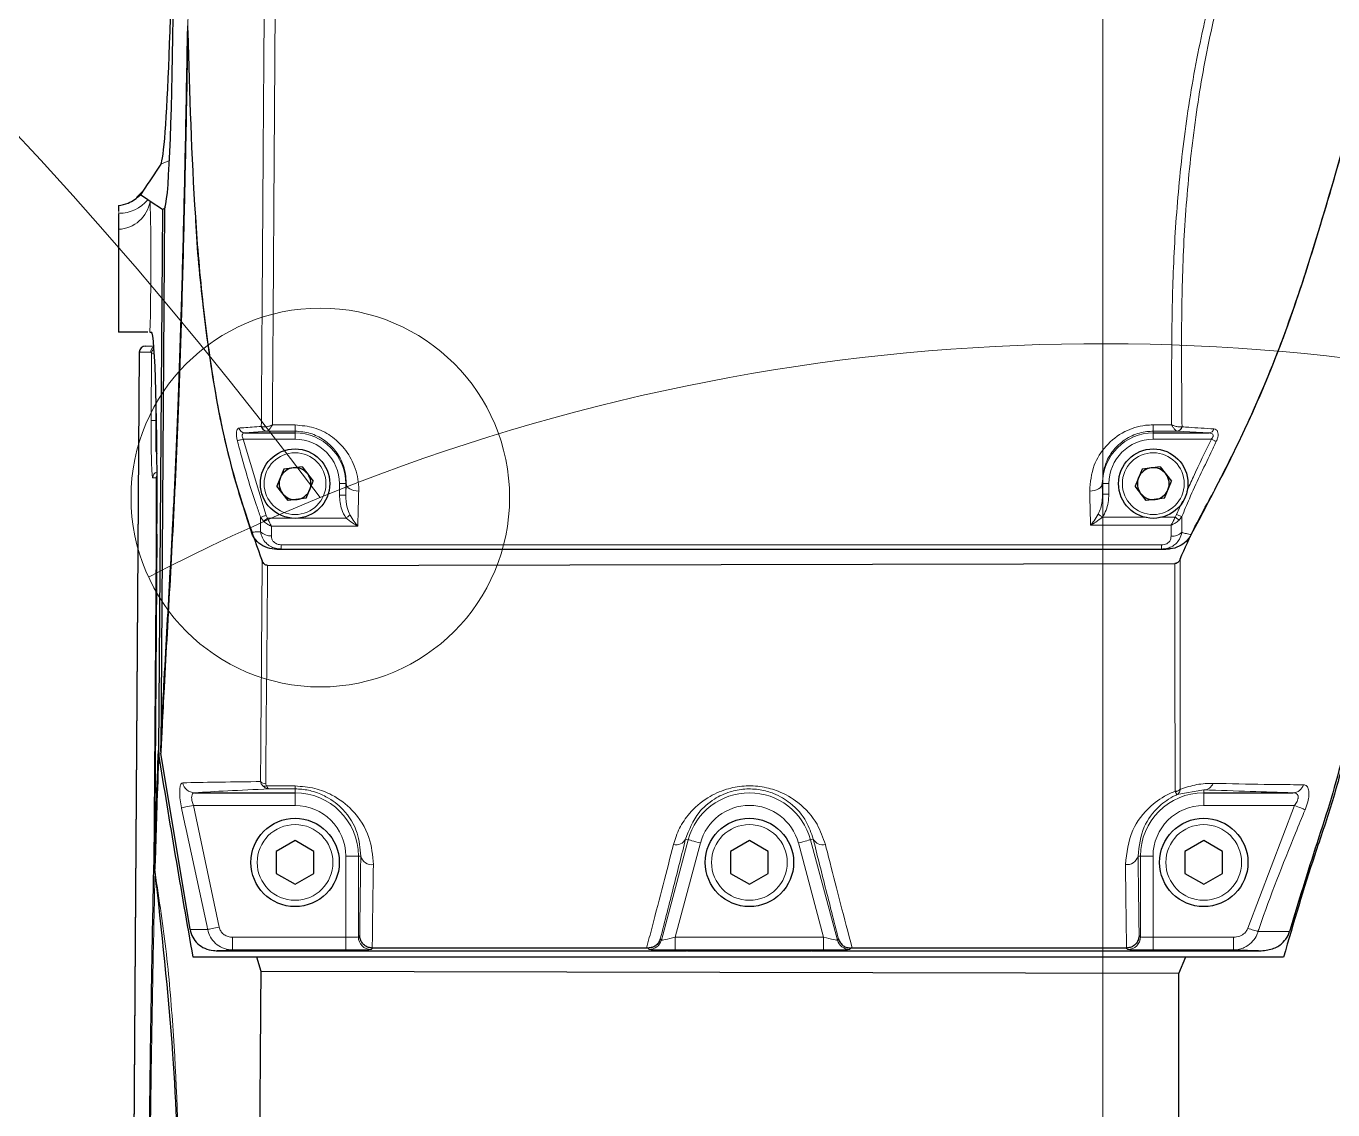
# Model space of a CAD drawing. Header units: millimetres. Extents: x 0 to 8400, y 0 to 5940.
# Drawn here: x 2281.2 to 2386.2, y 4333.3 to 4420.3 of the extents above; entities that cross this region are included whole.
import ezdxf

# ---------------------------------------------------------------- set-up
doc = ezdxf.new("R2010")
doc.units = ezdxf.units.MM
doc.linetypes.add('CENTERX2', pattern=[20.32, 12.7, -2.54, 2.54, -2.54])

msp = doc.modelspace()

# ---------------------------------------------------------------- linework, layer by layer
at = {"color": 7, "linetype": 'Continuous', "lineweight": 15}
msp.add_line((2367.714, 3824.804), (2367.714, 4854.66), dxfattribs=at)
at = {"color": 7, "linetype": 'Continuous', "lineweight": 30}
for p, q in [((2294.193, 4420.235), (2294.194, 4420.366)), ((2294.198, 4419.848), (2294.197, 4419.924)), ((2292.039, 4409.26), (2291.089, 4407.825)), ((2290.998, 4407.688), (2290.397, 4406.78)), ((2291.089, 4407.825), (2290.998, 4407.688)), ((2290.611, 4407.104), (2290.082, 4406.573)), ((2290.987, 4406.389), (2290.397, 4406.78)), ((2291.171, 4406.267), (2290.987, 4406.389)), ((2288.625, 4405.926), (2288.625, 4405.456)), ((2292.159, 4405.613), (2291.171, 4406.267)), ((2292.159, 4405.613), (2291.848, 4362.181)), ((2292.336, 4405.69), (2292.025, 4362.099)), ((2292.336, 4405.69), (2292.159, 4405.613)), ((2292.388, 4405.839), (2292.336, 4405.69)), ((2291.164, 4395.765), (2291.274, 4395.765)), ((2290.307, 4394.144), (2289.275, 4249.763)), ((2290.307, 4394.144), (2290.307, 4394.144)), ((2290.805, 4394.647), (2291.472, 4394.659)), ((2291.667, 4388.875), (2291.667, 4389.95)), ((2291.667, 4386.183), (2291.667, 4388.875)), ((2298.773, 4387.67), (2302.821, 4387.67)), ((2371.77, 4387.67), (2376.25, 4387.67)), ((2301.923, 4384.768), (2301.358, 4383.405)), ((2303.386, 4384.96), (2301.923, 4384.768)), ((2303.386, 4384.96), (2304.283, 4383.789)), ((2370.872, 4384.768), (2370.307, 4383.405)), ((2372.335, 4384.96), (2370.872, 4384.768)), ((2372.335, 4384.96), (2373.232, 4383.789)), ((2302.255, 4382.234), (2301.358, 4383.405)), ((2303.718, 4382.426), (2304.283, 4383.789)), ((2371.205, 4382.234), (2370.307, 4383.405)), ((2372.667, 4382.426), (2373.232, 4383.789)), ((2303.718, 4382.426), (2302.255, 4382.234)), ((2372.667, 4382.426), (2371.205, 4382.234)), ((2291.725, 4379.541), (2291.536, 4353.077)), ((2301.359, 4378.325), (2372.781, 4378.325)), ((2300.613, 4377.031), (2373.491, 4377.172)), ((2291.848, 4362.181), (2291.87, 4361.869)), ((2292.025, 4362.099), (2292.036, 4361.942)), ((2294.381, 4347.798), (2292.036, 4361.942)), ((2294.751, 4358.773), (2302.821, 4358.773)), ((2375.826, 4358.773), (2382.997, 4358.773)), ((2302.821, 4354.935), (2301.3, 4354.057)), ((2304.341, 4354.057), (2302.821, 4354.935)), ((2339.323, 4354.935), (2337.802, 4354.057)), ((2340.844, 4354.057), (2339.323, 4354.935)), ((2375.826, 4354.935), (2374.305, 4354.057)), ((2377.347, 4354.057), (2375.826, 4354.935)), ((2301.3, 4354.057), (2301.3, 4352.3)), ((2304.341, 4352.3), (2304.341, 4354.057)), ((2337.802, 4354.057), (2337.802, 4352.3)), ((2340.844, 4352.3), (2340.844, 4354.057)), ((2374.305, 4354.057), (2374.305, 4352.3)), ((2377.347, 4352.3), (2377.347, 4354.057)), ((2291.536, 4353.077), (2291.557, 4352.643)), ((2301.3, 4352.3), (2302.821, 4351.422)), ((2302.821, 4351.422), (2304.341, 4352.3)), ((2337.802, 4352.3), (2339.323, 4351.422)), ((2339.323, 4351.422), (2340.844, 4352.3)), ((2374.305, 4352.3), (2375.826, 4351.422)), ((2375.826, 4351.422), (2377.347, 4352.3)), ((2296.485, 4346.09), (2334.271, 4346.09)), ((2300.091, 4344.424), (2299.735, 4345.574)), ((2374.366, 4345.574), (2299.735, 4345.574)), ((2309.022, 4346.303), (2309.038, 4346.303)), ((2331.063, 4346.304), (2309.038, 4346.303)), ((2331.18, 4346.303), (2331.063, 4346.304)), ((2334.342, 4346.125), (2334.271, 4346.09)), ((2334.342, 4346.09), (2334.271, 4346.09)), ((2334.342, 4346.125), (2344.304, 4346.125)), ((2334.342, 4346.09), (2334.342, 4346.125)), ((2334.342, 4346.09), (2344.304, 4346.09)), ((2344.375, 4346.09), (2344.304, 4346.125)), ((2344.304, 4346.125), (2344.304, 4346.09)), ((2344.375, 4346.09), (2344.304, 4346.09)), ((2344.375, 4346.09), (2380.45, 4346.09)), ((2347.581, 4346.304), (2347.467, 4346.304)), ((2369.607, 4346.304), (2369.62, 4346.305)), ((2374.366, 4345.574), (2373.798, 4344.246)), ((2373.797, 4344.248), (2300.085, 4344.426))]:
    msp.add_line(p, q, dxfattribs=at)
at = {"color": 8, "linetype": 'Continuous', "lineweight": 15}
for p, q in [((2292.729, 4409.558), (2292.039, 4409.26)), ((2288.665, 4405.31), (2288.625, 4405.367)), ((2288.625, 4405.227), (2288.665, 4405.31)), ((2288.625, 4405.31), (2288.665, 4405.31)), ((2290.307, 4394.144), (2289.276, 4249.764)), ((2291.228, 4394.16), (2290.307, 4394.144)), ((2290.307, 4394.144), (2290.307, 4394.144)), ((2291.257, 4388.671), (2291.296, 4394.036)), ((2291.257, 4388.671), (2291.667, 4388.668)), ((2300.55, 4387.814), (2298.773, 4387.67)), ((2300.108, 4388.195), (2300.143, 4388.181)), ((2300.568, 4387.816), (2300.55, 4387.814)), ((2302.821, 4387.815), (2300.568, 4387.816)), ((2300.998, 4388.31), (2302.823, 4388.31)), ((2302.821, 4387.815), (2302.821, 4387.67)), ((2302.821, 4387.163), (2302.821, 4387.67)), ((2373.676, 4387.809), (2371.77, 4387.809)), ((2371.77, 4387.809), (2371.77, 4387.67)), ((2371.77, 4387.67), (2371.77, 4387.163)), ((2371.772, 4388.32), (2373.248, 4388.32)), ((2373.676, 4387.809), (2373.662, 4387.811)), ((2376.25, 4387.67), (2373.676, 4387.809)), ((2374.08, 4388.171), (2374.093, 4388.169)), ((2302.821, 4387.163), (2298.643, 4387.163)), ((2298.643, 4387.163), (2300.495, 4381.049)), ((2376.438, 4387.163), (2371.77, 4387.163)), ((2291.666, 4384.063), (2291.386, 4384.058)), ((2306.387, 4383.597), (2306.893, 4383.597)), ((2306.387, 4382.676), (2306.387, 4383.597)), ((2306.918, 4383.597), (2306.893, 4383.597)), ((2306.893, 4382.676), (2306.918, 4383.597)), ((2306.893, 4383.597), (2306.893, 4382.676)), ((2367.675, 4383.597), (2367.697, 4383.597)), ((2367.675, 4383.597), (2367.697, 4382.756)), ((2367.697, 4382.756), (2367.697, 4383.597)), ((2367.697, 4383.597), (2368.203, 4383.597)), ((2368.203, 4383.597), (2368.203, 4382.756)), ((2306.387, 4382.676), (2306.893, 4382.676)), ((2367.697, 4382.756), (2368.203, 4382.756)), ((2373.637, 4381.115), (2374.123, 4382.199)), ((2300.045, 4379.74), (2300.054, 4380.893)), ((2300.288, 4380.582), (2300.054, 4380.893)), ((2300.495, 4381.049), (2300.611, 4380.828)), ((2300.611, 4380.828), (2302.66, 4380.831)), ((2300.933, 4380.181), (2300.926, 4379.403)), ((2372.306, 4380.917), (2373.528, 4380.919)), ((2373.202, 4379.369), (2373.204, 4380.269)), ((2373.528, 4380.919), (2373.637, 4381.115)), ((2374.069, 4380.946), (2373.852, 4380.67)), ((2374.069, 4380.946), (2374.068, 4379.689)), ((2291.479, 4352.973), (2291.662, 4378.531)), ((2301.694, 4378.353), (2301.359, 4378.325)), ((2372.443, 4378.349), (2301.694, 4378.353)), ((2302.821, 4359.081), (2300.736, 4359.081)), ((2302.821, 4359.081), (2302.821, 4358.773)), ((2302.821, 4357.759), (2302.821, 4358.773)), ((2373.541, 4358.877), (2373.532, 4358.9)), ((2375.826, 4358.999), (2373.678, 4358.622)), ((2373.944, 4359.059), (2373.945, 4359.047)), ((2375.826, 4358.999), (2375.826, 4358.773)), ((2375.826, 4357.759), (2375.826, 4358.773)), ((2302.821, 4357.759), (2294.657, 4357.759)), ((2294.657, 4357.759), (2296.729, 4347.984)), ((2383.117, 4357.759), (2375.826, 4357.759)), ((2379.366, 4347.898), (2383.117, 4357.759)), ((2332.248, 4346.938), (2334.409, 4355.002)), ((2334.198, 4355.059), (2334.409, 4355.002)), ((2344.448, 4355.059), (2344.237, 4355.002)), ((2344.237, 4355.002), (2346.398, 4346.938)), ((2335.388, 4354.74), (2333.359, 4347.166)), ((2345.287, 4347.166), (2343.258, 4354.74)), ((2306.894, 4353.685), (2307.908, 4353.685)), ((2306.894, 4347.166), (2306.894, 4353.685)), ((2308.1, 4353.685), (2307.908, 4353.685)), ((2307.908, 4353.685), (2307.908, 4347.2)), ((2370.546, 4353.685), (2370.738, 4353.685)), ((2370.738, 4347.2), (2370.738, 4353.685)), ((2371.752, 4353.685), (2370.738, 4353.685)), ((2371.752, 4353.685), (2371.752, 4347.166)), ((2297.79, 4347.166), (2297.79, 4346.152)), ((2297.79, 4347.166), (2306.894, 4347.166)), ((2306.894, 4347.166), (2306.894, 4346.152)), ((2307.908, 4347.2), (2308.014, 4347.307)), ((2332.166, 4347.045), (2332.248, 4346.938)), ((2333.359, 4346.152), (2333.359, 4347.166)), ((2333.359, 4347.166), (2345.287, 4347.166)), ((2345.287, 4346.152), (2345.287, 4347.166)), ((2346.398, 4346.938), (2346.48, 4347.046)), ((2370.63, 4347.309), (2370.738, 4347.2)), ((2371.752, 4346.152), (2371.752, 4347.166)), ((2371.752, 4347.166), (2378.212, 4347.166)), ((2378.212, 4346.152), (2378.212, 4347.166)), ((2306.894, 4346.152), (2297.79, 4346.152)), ((2309.038, 4346.303), (2308.922, 4346.187)), ((2331.269, 4346.187), (2331.18, 4346.303)), ((2345.287, 4346.152), (2333.359, 4346.152)), ((2347.467, 4346.304), (2347.377, 4346.187)), ((2369.725, 4346.187), (2369.607, 4346.304)), ((2378.212, 4346.152), (2371.752, 4346.152))]:
    msp.add_line(p, q, dxfattribs=at)
at = {"color": 8, "linetype": 'Continuous', "lineweight": 15, "flags": 128}
for points in [[(2298.183, 4387.047), (2298.215, 4387.055), (2298.256, 4387.065), (2298.306, 4387.078), (2298.364, 4387.092), (2298.428, 4387.109), (2298.497, 4387.126), (2298.569, 4387.145), (2298.643, 4387.163)], [(2376.438, 4387.163), (2376.496, 4387.136), (2376.554, 4387.108), (2376.61, 4387.082), (2376.663, 4387.057), (2376.712, 4387.034), (2376.757, 4387.013), (2376.797, 4386.994), (2376.83, 4386.978)], [(2306.918, 4383.597), (2306.942, 4383.482), (2307.003, 4383.371), (2307.098, 4383.268), (2307.225, 4383.178), (2307.377, 4383.103), (2307.55, 4383.047), (2307.737, 4383.011), (2307.932, 4382.996)], [(2366.663, 4383.001), (2366.857, 4383.016), (2367.044, 4383.052), (2367.216, 4383.108), (2367.369, 4383.182), (2367.495, 4383.271), (2367.59, 4383.373), (2367.651, 4383.483), (2367.675, 4383.597)], [(2300.054, 4380.893), (2300.086, 4380.904), (2300.126, 4380.918), (2300.175, 4380.936), (2300.23, 4380.955), (2300.291, 4380.977), (2300.356, 4381), (2300.425, 4381.024), (2300.495, 4381.049)], [(2300.288, 4380.582), (2300.319, 4380.605), (2300.353, 4380.631), (2300.39, 4380.659), (2300.431, 4380.69), (2300.474, 4380.723), (2300.518, 4380.757), (2300.565, 4380.793), (2300.611, 4380.828)], [(2307.856, 4380.189), (2305.828, 4380.186), (2300.933, 4380.181)], [(2306.914, 4380.836), (2306.96, 4380.871), (2307.006, 4380.905), (2307.05, 4380.938), (2307.093, 4380.97), (2307.133, 4381.001), (2307.171, 4381.029), (2307.205, 4381.054), (2307.235, 4381.077)], [(2373.204, 4380.269), (2371.177, 4380.266), (2366.736, 4380.261)], [(2367.357, 4381.151), (2367.387, 4381.129), (2367.421, 4381.103), (2367.459, 4381.075), (2367.499, 4381.045), (2367.542, 4381.013), (2367.586, 4380.98), (2367.632, 4380.946), (2367.678, 4380.911)], [(2373.528, 4380.919), (2373.575, 4380.883), (2373.622, 4380.847), (2373.667, 4380.812), (2373.71, 4380.779), (2373.751, 4380.748), (2373.788, 4380.719), (2373.822, 4380.693), (2373.852, 4380.67)], [(2373.637, 4381.115), (2373.705, 4381.089), (2373.772, 4381.063), (2373.835, 4381.038), (2373.895, 4381.015), (2373.949, 4380.993), (2373.997, 4380.975), (2374.037, 4380.959), (2374.069, 4380.946)], [(2301.695, 4378.693), (2303.723, 4378.692), (2311.835, 4378.691), (2344.282, 4378.686), (2372.444, 4378.681)], [(2300.524, 4359.322), (2302.224, 4359.322), (2302.821, 4359.322)], [(2294.657, 4357.759), (2294.494, 4357.725), (2294.336, 4357.693), (2294.187, 4357.662), (2294.051, 4357.633), (2293.93, 4357.608), (2293.829, 4357.588), (2293.751, 4357.571), (2293.696, 4357.56)], [(2383.971, 4357.413), (2383.907, 4357.439), (2383.827, 4357.472), (2383.732, 4357.51), (2383.625, 4357.553), (2383.507, 4357.601), (2383.381, 4357.652), (2383.25, 4357.705), (2383.117, 4357.759)], [(2335.388, 4354.74), (2335.199, 4354.79), (2335.018, 4354.839), (2334.85, 4354.884), (2334.702, 4354.924), (2334.58, 4354.956), (2334.489, 4354.981), (2334.431, 4354.996), (2334.409, 4355.002)], [(2343.258, 4354.74), (2343.447, 4354.79), (2343.628, 4354.839), (2343.796, 4354.884), (2343.944, 4354.924), (2344.066, 4354.956), (2344.158, 4354.981), (2344.215, 4354.996), (2344.237, 4355.002)], [(2295.8, 4347.794), (2295.864, 4347.807), (2295.947, 4347.824), (2296.048, 4347.844), (2296.165, 4347.868), (2296.294, 4347.895), (2296.433, 4347.923), (2296.579, 4347.953), (2296.729, 4347.984)], [(2379.366, 4347.898), (2379.488, 4347.858), (2379.608, 4347.818), (2379.724, 4347.779), (2379.834, 4347.743), (2379.937, 4347.709), (2380.03, 4347.677), (2380.113, 4347.65), (2380.184, 4347.626)]]:
    msp.add_lwpolyline(points, dxfattribs=at)
at = {"color": 7, "linetype": 'Continuous', "lineweight": 30, "flags": 128}
msp.add_lwpolyline([(2369.607, 4346.304), (2366.885, 4346.304), (2347.581, 4346.304)], dxfattribs=at)
at = {"color": 7, "linetype": 'Continuous', "lineweight": 15}
msp.add_circle((2304.848, 4382.482), 15.209, dxfattribs=at)
at = {"color": 7, "linetype": 'Continuous', "lineweight": 30}
for centre, radius in [((2302.821, 4383.597), 2.788), ((2371.77, 4383.597), 2.788), ((2302.821, 4353.178), 3.549), ((2339.323, 4353.178), 3.549), ((2375.826, 4353.178), 3.549)]:
    msp.add_circle(centre, radius, dxfattribs=at)
at = {"color": 8, "linetype": 'Continuous', "lineweight": 15}
for centre, radius in [((2302.821, 4383.597), 2.484), ((2371.77, 4383.597), 2.484), ((2302.821, 4353.178), 3.042), ((2339.323, 4353.178), 3.042), ((2375.826, 4353.178), 3.042)]:
    msp.add_circle(centre, radius, dxfattribs=at)
at = {"color": 7, "linetype": 'Continuous', "lineweight": 15}
for centre, radius, start, end in [((2367.65, 4229.008), 713.179, 314.966774, 189.876122), ((2018.181, 4167.482), 358.334, 36.86976, 192.20043), ((2367.714, 4228.587), 166.24, 238.83334, 117.46374)]:
    msp.add_arc(centre, radius, start, end, dxfattribs=at)
at = {"color": 7, "linetype": 'CENTERX2', "lineweight": 0}
msp.add_arc((2367.714, 4228.587), 373.23, 13.29144, 248.81856, dxfattribs=at)
at = {"color": 8, "linetype": 'Continuous', "lineweight": 15}
for centre, radius, start, end in [((2288.663, 4408.354), 3.044, 270.05154, 319.7851), ((2288.524, 4406.702), 2.682, 272.16389, 350.67627), ((2290.814, 4394.14), 0.507, 91.01609, 179.61428), ((2291.734, 4394.157), 0.507, 120.54053, 179.61151), ((2291.8, 4394.029), 0.505, 128.00209, 179.2193), ((2292.181, 4498.745), 104.713, 269.51542, 269.636), ((2298.794, 4388.158), 0.489, 191.31517, 267.62128), ((2300.577, 4388.292), 0.478, 191.70024, 266.8658), ((2300.599, 4388.282), 0.467, 192.41513, 266.14468), ((2264.677, 4388.243), 38.146, 359.35721, 0.10042), ((2302.821, 4383.597), 4.073, 0, 90), ((2371.77, 4383.597), 4.073, 90, 180), ((2331.666, 4388.25), 40.106, 359.36989, 0.10008), ((2373.616, 4388.288), 0.478, 275.5058, 345.91231), ((2373.642, 4388.27), 0.462, 274.16248, 347.45732), ((2376.213, 4388.112), 0.444, 274.74017, 344.92444), ((2302.821, 4383.597), 3.566, 0, 90), ((2371.77, 4383.597), 3.566, 90, 180), ((2291.892, 4384.055), 0.507, 108.3649, 179.61982), ((2292.174, 4384.06), 0.507, 150.143, 179.58936), ((2291.792, 4384.031), 0.13, 116.44702, 165.5894), ((2300.876, 4380.593), 1.191, 225.74433, 272.38298), ((2373.254, 4380.558), 1.191, 267.48287, 313.09397), ((2291.758, 4387.412), 8.882, 269.38323, 269.73989), ((2255.65, 4378.657), 46.045, 359.62168, 0.04485), ((2327.589, 4378.648), 44.855, 359.6184, 0.04238), ((2294.768, 4359.768), 0.995, 191.22532, 269.01969), ((2300.451, 4360.061), 0.563, 223.92034, 271.6257), ((2300.371, 4359.726), 0.432, 250.59884, 290.73386), ((2276.29, 4359.296), 26.531, 359.53678, 0.05755), ((2375.785, 4359.874), 0.876, 272.65246, 336.86154), ((2382.96, 4359.703), 0.931, 272.24276, 341.91085), ((2302.821, 4353.685), 5.087, 0, 90), ((2339.323, 4353.685), 5.087, 15, 165), ((2375.826, 4353.685), 5.087, 90, 180), ((2373.547, 4359.472), 0.573, 268.47511, 313.90847), ((2373.539, 4359.448), 0.571, 270.203, 315.32155), ((2302.821, 4353.685), 4.073, 0, 90), ((2339.323, 4353.685), 4.073, 15, 165), ((2375.826, 4353.685), 4.073, 90, 180), ((2333.438, 4355.433), 0.847, 254.98607, 333.756), ((2345.208, 4355.434), 0.847, 206.29951, 285.05433), ((2291.423, 4341.326), 11.647, 89.4384, 89.72267), ((2308.985, 4353.91), 0.914, 194.21113, 278.03613), ((2369.662, 4353.914), 0.913, 261.80737, 345.48259), ((2308.922, 4347.201), 1.014, 180.02087, 269.98127), ((2331.269, 4347.201), 1.014, 270.01278, 344.98701), ((2347.377, 4347.201), 1.014, 195.01292, 269.9874), ((2369.724, 4347.201), 1.014, 270.01856, 359.97919)]:
    msp.add_arc(centre, radius, start, end, dxfattribs=at)
at = {"color": 7, "linetype": 'Continuous', "lineweight": 30}
for centre, radius, start, end in [((2290.814, 4394.14), 0.507, 91, 179.59074), ((2291.971, 4386.183), 0.304, 180, 215.60715), ((2302.821, 4383.597), 1.278, 97.47733, 157.47733), ((2302.821, 4383.597), 1.278, 37.47733, 97.47733), ((2302.821, 4383.597), 1.278, 337.47733, 37.47733), ((2371.77, 4383.597), 1.278, 97.47733, 157.47733), ((2371.77, 4383.597), 1.278, 37.47733, 97.47733), ((2371.77, 4383.597), 1.278, 337.47733, 37.47733), ((2302.821, 4383.597), 1.278, 157.47733, 217.47733), ((2371.77, 4383.597), 1.278, 157.47733, 217.47733), ((2302.821, 4383.597), 1.278, 217.47733, 277.47733), ((2302.821, 4383.597), 1.278, 277.47733, 337.47733), ((2371.77, 4383.597), 1.278, 217.47733, 277.47733), ((2371.77, 4383.597), 1.278, 277.47733, 337.47733)]:
    msp.add_arc(centre, radius, start, end, dxfattribs=at)
for centre, major_axis, ratio, start_param, end_param in [((2292.205, 4436.932), (0.21, 27.706), 0.0319461, 3.1906017, 4.7264915), ((2292.456, 4422.375), (0.128, 16.624), 0.0351422, 3.2443763, 4.7279062), ((2291.158, 4379.541), (0.116, 16.223), 0.0349199, 4.7126387, 6.283435)]:
    msp.add_ellipse(centre, major_axis=major_axis, ratio=ratio, start_param=start_param, end_param=end_param, dxfattribs=at)
at = {"color": 8, "linetype": 'Continuous', "lineweight": 15}
for centre, major_axis, ratio, start_param, end_param in [((2290.93, 4399.799), (0.061, 8.535), 0.0349199, 4.2203443, 5.5726633), ((2291.116, 4378.533), (0.112, 15.627), 0.0349199, 6.157191, 6.2840447), ((2291.419, 4388.67), (0.033, 4.611), 0.0349199, 1.5709214, 3.142452), ((2291.116, 4378.533), (0.112, 15.627), 0.0349199, 4.712514, 5.0743819), ((2306.894, 4347.201), (1.014, 0), 0.0349101, 4.712389, 6.265732), ((2333.368, 4347.201), (1.12, 0.263), 0.0280716, 3.1439883, 4.6973313), ((2345.278, 4347.201), (1.12, -0.263), 0.0280716, 4.7274467, 6.2807897), ((2371.752, 4347.201), (1.014, 0), 0.0349101, 3.1590459, 4.712389), ((2306.894, 4346.187), (2.028, 0), 0.0174551, 4.712389, 6.265732), ((2333.368, 4346.187), (2.099, 0), 0.01686, 3.154527, 4.70787), ((2345.278, 4346.187), (2.099, 0), 0.01686, 4.7169079, 6.270251), ((2371.752, 4346.187), (2.028, 0), 0.0174551, 3.1590459, 4.712389)]:
    msp.add_ellipse(centre, major_axis=major_axis, ratio=ratio, start_param=start_param, end_param=end_param, dxfattribs=at)
for points, knots in [([(2373.248, 4388.32), (2373.244, 4390.233), (2373.237, 4394.074), (2373.318, 4400.222), (2373.691, 4406.584), (2374.43, 4413.17), (2375.618, 4419.829), (2377.176, 4425.845), (2378.979, 4431.113), (2380.887, 4435.671), (2383.122, 4440.126), (2384.841, 4442.997), (2385.7, 4444.433)], [0, 0, 0, 0, 0.1074596, 0.2157166, 0.3278758, 0.4400398, 0.5552084, 0.6703531, 0.751984, 0.8336109, 0.9167941, 1, 1, 1, 1]), ([(2386.178, 4444.152), (2385.347, 4442.752), (2383.686, 4439.951), (2381.501, 4435.556), (2379.612, 4431.006), (2377.843, 4425.783), (2376.333, 4419.91), (2375.163, 4413.372), (2374.428, 4406.788), (2374.071, 4400.317), (2374.028, 4394.044), (2374.063, 4390.134), (2374.08, 4388.171)], [0, 0, 0, 0, 0.08109946, 0.16218059, 0.24471783, 0.3272598, 0.43850122, 0.54976058, 0.66412428, 0.77848078, 0.88881595, 1, 1, 1, 1]), ([(2300.108, 4388.195), (2300.121, 4390.094), (2300.146, 4393.894), (2300.188, 4399.968), (2300.231, 4406.248), (2300.277, 4412.976), (2300.328, 4420.069), (2300.395, 4430.023), (2300.449, 4437.577), (2300.486, 4442.627)], [0, 0, 0, 0, 0.115356, 0.230748, 0.3489329, 0.4671424, 0.5997433, 0.7323646, 1, 1, 1, 1]), ([(2301.351, 4442.322), (2301.319, 4437.344), (2301.27, 4429.857), (2301.209, 4419.962), (2301.163, 4412.927), (2301.119, 4406.331), (2301.079, 4400.158), (2301.037, 4394.091), (2301.011, 4390.237), (2300.998, 4388.31)], [0, 0, 0, 0, 0.26603982, 0.40012, 0.53417901, 0.64948553, 0.76477223, 0.88240492, 1, 1, 1, 1]), ([(2294.493, 4441.722), (2294.452, 4438.052), (2294.369, 4430.692), (2294.255, 4423.469), (2294.198, 4419.848)], [0, 0, 0, 0, 0.4986736, 1, 1, 1, 1]), ([(2298.315, 4388.062), (2298.277, 4388.051), (2298.204, 4388.027), (2298.132, 4387.878), (2298.101, 4387.652), (2298.114, 4387.362), (2298.16, 4387.152), (2298.183, 4387.047)], [0, 0, 0, 0, 0.20336743, 0.4010131, 0.59660049, 0.79829809, 1, 1, 1, 1]), ([(2298.315, 4388.062), (2298.439, 4388.072), (2298.993, 4388.117), (2299.621, 4388.161), (2300.108, 4388.195)], [0, 0, 0, 0, 0.2235734, 1, 1, 1, 1]), ([(2298.643, 4387.163), (2298.62, 4387.215), (2298.58, 4387.306), (2298.567, 4387.407), (2298.569, 4387.489), (2298.581, 4387.535), (2298.613, 4387.599), (2298.667, 4387.654), (2298.737, 4387.664), (2298.773, 4387.67)], [0, 0, 0, 0, 0.19993169, 0.35187347, 0.39195623, 0.55045685, 0.57993741, 0.78014464, 1, 1, 1, 1]), ([(2300.143, 4388.181), (2300.231, 4388.164), (2300.391, 4388.134), (2300.649, 4388.187), (2300.814, 4388.238), (2300.893, 4388.267), (2300.941, 4388.286), (2300.967, 4388.297), (2300.982, 4388.303), (2300.991, 4388.307), (2300.996, 4388.309), (2300.998, 4388.31)], [0, 0, 0, 0, 0.3895945, 0.7053653, 0.8246373, 0.9058211, 0.9491038, 0.972431, 0.9850592, 0.9940839, 1, 1, 1, 1]), ([(2300.998, 4388.31), (2300.997, 4388.308), (2300.994, 4388.304), (2300.99, 4388.296), (2300.982, 4388.284), (2300.969, 4388.262), (2300.945, 4388.222), (2300.905, 4388.159), (2300.822, 4388.037), (2300.693, 4387.875), (2300.612, 4387.837), (2300.568, 4387.816)], [0, 0, 0, 0, 0.0059491, 0.0150414, 0.0276897, 0.05105, 0.0943269, 0.1753382, 0.2961203, 0.6103314, 1, 1, 1, 1]), ([(2306.918, 4383.597), (2306.919, 4383.679), (2306.926, 4384.212), (2306.739, 4385.152), (2306.096, 4386.29), (2305.186, 4387.133), (2304.073, 4387.702), (2303.236, 4387.778), (2302.821, 4387.815)], [0, 0, 0, 0, 0.0439434, 0.2862551, 0.491857, 0.6699401, 0.8360163, 1, 1, 1, 1]), ([(2302.823, 4388.31), (2303.338, 4388.264), (2304.368, 4388.171), (2305.748, 4387.463), (2306.884, 4386.408), (2307.694, 4384.976), (2307.937, 4383.779), (2307.933, 4383.1), (2307.932, 4382.996)], [0, 0, 0, 0, 0.1695311, 0.3392496, 0.5182015, 0.7213134, 0.9573918, 1, 1, 1, 1]), ([(2366.663, 4383.001), (2366.722, 4383.702), (2366.83, 4384.964), (2367.883, 4386.667), (2369.343, 4387.824), (2370.771, 4388.282), (2371.563, 4388.312), (2371.772, 4388.32)], [0, 0, 0, 0, 0.2831443, 0.5097788, 0.73623, 0.9304046, 1, 1, 1, 1]), ([(2371.77, 4387.809), (2371.601, 4387.803), (2371.016, 4387.781), (2370.393, 4387.595), (2369.574, 4387.206), (2369.104, 4386.86), (2368.422, 4386.139), (2367.794, 4385.129), (2367.718, 4384.147), (2367.675, 4383.597)], [0, 0, 0, 0, 0.0673591, 0.2340218, 0.2565691, 0.4464364, 0.4810616, 0.7097157, 1, 1, 1, 1]), ([(2373.248, 4388.32), (2373.25, 4388.319), (2373.255, 4388.317), (2373.262, 4388.314), (2373.275, 4388.308), (2373.298, 4388.299), (2373.339, 4388.282), (2373.418, 4388.251), (2373.581, 4388.197), (2373.836, 4388.139), (2373.993, 4388.16), (2374.08, 4388.171)], [0, 0, 0, 0, 0.0060856, 0.0134892, 0.0248832, 0.0458781, 0.0847332, 0.1572505, 0.2970117, 0.6100875, 1, 1, 1, 1]), ([(2373.662, 4387.811), (2373.619, 4387.837), (2373.541, 4387.884), (2373.415, 4388.052), (2373.334, 4388.177), (2373.294, 4388.242), (2373.273, 4388.277), (2373.262, 4388.297), (2373.255, 4388.308), (2373.251, 4388.315), (2373.249, 4388.318), (2373.248, 4388.32)], [0, 0, 0, 0, 0.3899763, 0.7015223, 0.8416534, 0.9145545, 0.953646, 0.9748113, 0.9863356, 0.9938861, 1, 1, 1, 1]), ([(2374.093, 4388.169), (2374.267, 4388.154), (2375.073, 4388.082), (2375.952, 4388.034), (2376.642, 4387.997)], [0, 0, 0, 0, 0.2156805, 1, 1, 1, 1]), ([(2376.25, 4387.67), (2376.316, 4387.664), (2376.429, 4387.654), (2376.541, 4387.587), (2376.582, 4387.514), (2376.592, 4387.447), (2376.581, 4387.389), (2376.548, 4387.305), (2376.5, 4387.232), (2376.452, 4387.179), (2376.438, 4387.163)], [0, 0, 0, 0, 0.2664644, 0.45674122, 0.56262556, 0.62687359, 0.72903876, 0.77302631, 0.93153555, 1, 1, 1, 1]), ([(2376.642, 4387.997), (2376.71, 4387.983), (2376.832, 4387.958), (2376.95, 4387.801), (2376.992, 4387.584), (2376.961, 4387.328), (2376.896, 4387.124), (2376.845, 4387.01), (2376.83, 4386.978)], [0, 0, 0, 0, 0.2316652, 0.4196591, 0.6089114, 0.7735316, 0.9354846, 1, 1, 1, 1]), ([(2300.054, 4380.893), (2299.942, 4381.212), (2299.383, 4382.807), (2298.756, 4384.86), (2298.298, 4386.607), (2298.183, 4387.047)], [0, 0, 0, 0, 0.1576083, 0.7883044, 1, 1, 1, 1]), ([(2376.83, 4386.978), (2376.686, 4386.672), (2375.966, 4385.144), (2374.975, 4383.164), (2374.266, 4381.429), (2374.069, 4380.946)], [0, 0, 0, 0, 0.152818, 0.7641132, 1, 1, 1, 1]), ([(2374.466, 4382.964), (2374.642, 4383.361), (2375.27, 4384.775), (2375.949, 4386.164), (2376.438, 4387.163)], [0, 0, 0, 0, 0.2811187, 1, 1, 1, 1]), ([(2306.914, 4380.836), (2306.782, 4381.061), (2306.45, 4381.624), (2306.411, 4382.281), (2306.387, 4382.676)], [0, 0, 0, 0, 0.3984683, 1, 1, 1, 1]), ([(2306.893, 4382.676), (2306.905, 4382.335), (2306.923, 4381.78), (2307.148, 4381.273), (2307.235, 4381.077)], [0, 0, 0, 0, 0.6137409, 1, 1, 1, 1]), ([(2307.932, 4382.996), (2307.918, 4382.455), (2307.893, 4381.504), (2307.867, 4380.585), (2307.856, 4380.189)], [0, 0, 0, 0, 0.5688094, 1, 1, 1, 1]), ([(2366.736, 4380.261), (2366.721, 4380.784), (2366.696, 4381.681), (2366.672, 4382.613), (2366.663, 4383.001)], [0, 0, 0, 0, 0.583701, 1, 1, 1, 1]), ([(2367.357, 4381.151), (2367.429, 4381.309), (2367.662, 4381.814), (2367.682, 4382.372), (2367.697, 4382.756)], [0, 0, 0, 0, 0.3130839, 1, 1, 1, 1]), ([(2368.203, 4382.756), (2368.173, 4382.31), (2368.129, 4381.65), (2367.789, 4381.093), (2367.678, 4380.911)], [0, 0, 0, 0, 0.6748167, 1, 1, 1, 1]), ([(2300.933, 4380.181), (2300.931, 4380.181), (2300.926, 4380.183), (2300.918, 4380.186), (2300.905, 4380.192), (2300.881, 4380.201), (2300.838, 4380.22), (2300.756, 4380.259), (2300.679, 4380.3), (2300.508, 4380.401), (2300.395, 4380.494), (2300.288, 4380.582)], [0, 0, 0, 0, 0.0084337, 0.0194556, 0.0358421, 0.0660672, 0.1219773, 0.226348, 0.4281594, 0.4645744, 1, 1, 1, 1]), ([(2300.611, 4380.828), (2300.664, 4380.701), (2300.72, 4380.564), (2300.805, 4380.398), (2300.844, 4380.327), (2300.885, 4380.257), (2300.907, 4380.221), (2300.919, 4380.202), (2300.925, 4380.192), (2300.929, 4380.186), (2300.932, 4380.182), (2300.933, 4380.181)], [0, 0, 0, 0, 0.5319321, 0.5719253, 0.7731872, 0.8775199, 0.9335514, 0.9638756, 0.9803455, 0.9915307, 1, 1, 1, 1]), ([(2302.874, 4380.831), (2303.12, 4380.831), (2304.454, 4380.833), (2305.801, 4380.834), (2306.902, 4380.836), (2306.914, 4380.836)], [0, 0, 0, 0, 0.1826998, 0.9905973, 1, 1, 1, 1]), ([(2307.856, 4380.189), (2307.854, 4380.19), (2307.712, 4380.265), (2307.387, 4380.454), (2307.085, 4380.699), (2306.914, 4380.836)], [0, 0, 0, 0, 0.006729, 0.4416171, 1, 1, 1, 1]), ([(2307.235, 4381.077), (2307.347, 4380.896), (2307.547, 4380.573), (2307.761, 4380.302), (2307.855, 4380.191), (2307.856, 4380.189)], [0, 0, 0, 0, 0.5586554, 0.9932307, 1, 1, 1, 1]), ([(2366.736, 4380.261), (2366.737, 4380.262), (2366.831, 4380.374), (2367.045, 4380.646), (2367.245, 4380.97), (2367.357, 4381.151)], [0, 0, 0, 0, 0.0067548, 0.4420838, 1, 1, 1, 1]), ([(2367.678, 4380.911), (2367.508, 4380.773), (2367.205, 4380.528), (2366.88, 4380.337), (2366.738, 4380.262), (2366.736, 4380.261)], [0, 0, 0, 0, 0.5575784, 0.9932895, 1, 1, 1, 1]), ([(2367.678, 4380.911), (2367.69, 4380.911), (2368.716, 4380.913), (2369.902, 4380.914), (2371.077, 4380.916), (2371.237, 4380.916)], [0, 0, 0, 0, 0.0100911, 0.8645667, 1, 1, 1, 1]), ([(2373.204, 4380.269), (2373.205, 4380.27), (2373.208, 4380.273), (2373.212, 4380.28), (2373.218, 4380.29), (2373.23, 4380.309), (2373.252, 4380.345), (2373.294, 4380.415), (2373.333, 4380.487), (2373.418, 4380.653), (2373.475, 4380.791), (2373.528, 4380.919)], [0, 0, 0, 0, 0.00839137, 0.01954224, 0.03597731, 0.06623984, 0.12223076, 0.22664733, 0.4281713, 0.46691614, 1, 1, 1, 1]), ([(2373.852, 4380.67), (2373.745, 4380.582), (2373.631, 4380.489), (2373.46, 4380.388), (2373.382, 4380.347), (2373.299, 4380.308), (2373.256, 4380.289), (2373.232, 4380.28), (2373.219, 4380.274), (2373.211, 4380.271), (2373.206, 4380.269), (2373.204, 4380.269)], [0, 0, 0, 0, 0.5373832, 0.5717366, 0.7739839, 0.8783476, 0.9341846, 0.9643507, 0.9806887, 0.9916208, 1, 1, 1, 1]), ([(2299.309, 4379.697), (2299.411, 4379.703), (2299.651, 4379.717), (2299.901, 4379.731), (2300.045, 4379.74)], [0, 0, 0, 0, 0.4233553, 1, 1, 1, 1]), ([(2301.694, 4378.353), (2301.54, 4378.364), (2301.227, 4378.388), (2300.81, 4378.564), (2300.445, 4378.849), (2300.163, 4379.243), (2300.085, 4379.574), (2300.045, 4379.74)], [0, 0, 0, 0, 0.1854798, 0.3776064, 0.5557656, 0.7772395, 1, 1, 1, 1]), ([(2300.926, 4379.403), (2300.932, 4379.319), (2300.944, 4379.157), (2301.059, 4378.95), (2301.233, 4378.8), (2301.449, 4378.708), (2301.614, 4378.698), (2301.695, 4378.693)], [0, 0, 0, 0, 0.2440617, 0.4696965, 0.6406388, 0.8210046, 1, 1, 1, 1]), ([(2374.068, 4379.689), (2374.015, 4379.498), (2373.92, 4379.157), (2373.608, 4378.773), (2373.248, 4378.521), (2372.853, 4378.376), (2372.573, 4378.358), (2372.443, 4378.349)], [0, 0, 0, 0, 0.2637595, 0.4698488, 0.654038, 0.8390205, 1, 1, 1, 1]), ([(2372.444, 4378.681), (2372.514, 4378.685), (2372.661, 4378.693), (2372.87, 4378.767), (2373.046, 4378.9), (2373.178, 4379.105), (2373.193, 4379.272), (2373.202, 4379.369)], [0, 0, 0, 0, 0.1567387, 0.3305555, 0.5052126, 0.7118773, 1, 1, 1, 1]), ([(2374.068, 4379.689), (2374.188, 4379.651), (2374.423, 4379.576), (2374.695, 4379.528), (2374.828, 4379.505)], [0, 0, 0, 0, 0.5099397, 1, 1, 1, 1]), ([(2372.781, 4378.325), (2372.776, 4378.325), (2372.66, 4378.333), (2372.549, 4378.341), (2372.443, 4378.349)], [0, 0, 0, 0, 0.0439445, 1, 1, 1, 1]), ([(2300.045, 4359.671), (2300.055, 4361.133), (2300.074, 4364.059), (2300.113, 4368.156), (2300.141, 4372.466), (2300.165, 4375.752), (2300.177, 4377.394)], [0, 0, 0, 0, 0.2499572, 0.5000472, 0.7501475, 1, 1, 1, 1]), ([(2300.613, 4377.031), (2300.6, 4375.46), (2300.573, 4372.305), (2300.541, 4368.084), (2300.489, 4363.998), (2300.474, 4360.999), (2300.467, 4359.499)], [0, 0, 0, 0, 0.24134312, 0.48462065, 0.74227419, 1, 1, 1, 1]), ([(2373.532, 4358.9), (2373.531, 4359.23), (2373.527, 4361.028), (2373.518, 4364.11), (2373.507, 4367.904), (2373.497, 4371.571), (2373.491, 4374.598), (2373.491, 4376.551), (2373.491, 4377.172)], [0, 0, 0, 0, 0.0522451, 0.2837218, 0.5152978, 0.7118773, 0.9083359, 1, 1, 1, 1]), ([(2373.934, 4377.546), (2373.934, 4376.863), (2373.933, 4374.846), (2373.935, 4371.767), (2373.938, 4368.094), (2373.941, 4364.288), (2373.943, 4361.195), (2373.944, 4359.392), (2373.944, 4359.059)], [0, 0, 0, 0, 0.0996721, 0.2940096, 0.4884647, 0.7183218, 0.9480802, 1, 1, 1, 1]), ([(2293.696, 4357.56), (2293.656, 4357.779), (2293.576, 4358.217), (2293.538, 4358.813), (2293.568, 4359.266), (2293.656, 4359.529), (2293.75, 4359.56), (2293.792, 4359.574)], [0, 0, 0, 0, 0.210222, 0.4197122, 0.6249373, 0.8303981, 1, 1, 1, 1]), ([(2293.792, 4359.574), (2294.646, 4359.592), (2296.301, 4359.627), (2298.607, 4359.652), (2299.887, 4359.669), (2300.004, 4359.67), (2300.045, 4359.671)], [0, 0, 0, 0, 0.4918745, 0.9538139, 0.9837112, 1, 1, 1, 1]), ([(2300.228, 4359.319), (2300.168, 4359.398), (2300.086, 4359.507), (2300.054, 4359.635), (2300.045, 4359.671)], [0, 0, 0, 0, 0.72412998, 1, 1, 1, 1]), ([(2300.736, 4359.081), (2300.735, 4359.081), (2300.65, 4359.082), (2300.465, 4359.119), (2300.311, 4359.249), (2300.228, 4359.319)], [0, 0, 0, 0, 0.0091275, 0.4647039, 1, 1, 1, 1]), ([(2300.467, 4359.499), (2300.467, 4359.481), (2300.469, 4359.42), (2300.501, 4359.363), (2300.524, 4359.322)], [0, 0, 0, 0, 0.2914947, 1, 1, 1, 1]), ([(2300.524, 4359.322), (2300.559, 4359.251), (2300.623, 4359.12), (2300.7, 4359.083), (2300.736, 4359.081), (2300.736, 4359.081)], [0, 0, 0, 0, 0.53527698, 0.99086586, 1, 1, 1, 1]), ([(2302.821, 4359.322), (2303.36, 4359.281), (2304.433, 4359.199), (2306.057, 4358.526), (2307.693, 4357.251), (2308.9, 4355.331), (2309.045, 4353.742), (2309.113, 4353.005)], [0, 0, 0, 0, 0.1326264, 0.26404393, 0.46356628, 0.75102131, 1, 1, 1, 1]), ([(2333.218, 4354.615), (2333.362, 4355.056), (2333.648, 4355.939), (2334.531, 4357.236), (2335.77, 4358.343), (2337.337, 4359.075), (2338.881, 4359.369), (2340.348, 4359.297), (2341.878, 4358.865), (2343.509, 4357.899), (2344.807, 4356.417), (2345.237, 4355.169), (2345.427, 4354.616)], [0, 0, 0, 0, 0.0962353, 0.1923823, 0.3135555, 0.404627, 0.4784684, 0.552577, 0.6227354, 0.7272507, 0.8790004, 1, 1, 1, 1]), ([(2373.945, 4359.047), (2374.389, 4359.197), (2375.283, 4359.501), (2376.153, 4359.52), (2376.591, 4359.53)], [0, 0, 0, 0, 0.4972327, 1, 1, 1, 1]), ([(2376.591, 4359.53), (2376.935, 4359.522), (2378.656, 4359.481), (2381.195, 4359.439), (2383.129, 4359.421), (2383.845, 4359.414)], [0, 0, 0, 0, 0.1360444, 0.6802739, 1, 1, 1, 1]), ([(2383.845, 4359.414), (2383.938, 4359.395), (2384.124, 4359.358), (2384.271, 4359.044), (2384.289, 4358.582), (2384.193, 4358.016), (2384.049, 4357.623), (2383.971, 4357.413)], [0, 0, 0, 0, 0.2123947, 0.4235842, 0.6141746, 0.7936634, 1, 1, 1, 1]), ([(2294.751, 4358.773), (2294.71, 4358.765), (2294.62, 4358.748), (2294.531, 4358.616), (2294.5, 4358.385), (2294.539, 4358.082), (2294.617, 4357.867), (2294.657, 4357.759)], [0, 0, 0, 0, 0.1756344, 0.3816047, 0.5826556, 0.7881822, 1, 1, 1, 1]), ([(2300.736, 4359.081), (2299.574, 4359.031), (2297.241, 4358.93), (2295.583, 4358.825), (2294.751, 4358.773)], [0, 0, 0, 0, 0.4980331, 1, 1, 1, 1]), ([(2308.1, 4353.685), (2308.045, 4354.315), (2307.928, 4355.666), (2306.934, 4357.287), (2305.567, 4358.395), (2304.269, 4358.924), (2303.365, 4359.073), (2302.909, 4359.08), (2302.821, 4359.081)], [0, 0, 0, 0, 0.2568266, 0.5508395, 0.7493382, 0.8756251, 0.9757596, 1, 1, 1, 1]), ([(2344.448, 4355.059), (2344.29, 4355.53), (2343.937, 4356.584), (2342.866, 4357.842), (2341.494, 4358.678), (2340.198, 4359.054), (2338.944, 4359.118), (2337.629, 4358.86), (2336.316, 4358.225), (2334.927, 4356.993), (2334.477, 4355.798), (2334.198, 4355.059)], [0, 0, 0, 0, 0.1255156, 0.2804978, 0.383798, 0.4509214, 0.5205233, 0.5904676, 0.6793715, 0.8016946, 1, 1, 1, 1]), ([(2369.531, 4353.01), (2369.642, 4353.954), (2369.846, 4355.681), (2371.285, 4357.572), (2372.642, 4358.529), (2373.384, 4358.838), (2373.532, 4358.9)], [0, 0, 0, 0, 0.3978111, 0.7281627, 0.9457393, 1, 1, 1, 1]), ([(2373.678, 4358.622), (2373.627, 4358.599), (2373.079, 4358.347), (2371.986, 4357.562), (2370.8, 4355.952), (2370.636, 4354.489), (2370.546, 4353.685)], [0, 0, 0, 0, 0.0225252, 0.2411093, 0.5829122, 1, 1, 1, 1]), ([(2373.678, 4358.622), (2373.678, 4358.622), (2373.678, 4358.622), (2373.678, 4358.622), (2373.677, 4358.622), (2373.677, 4358.622), (2373.675, 4358.622), (2373.672, 4358.624), (2373.665, 4358.629), (2373.649, 4358.65), (2373.621, 4358.7), (2373.582, 4358.782), (2373.555, 4358.844), (2373.541, 4358.877)], [0, 0, 0, 0, 0.0078884, 0.0090985, 0.0143919, 0.0265971, 0.0491414, 0.0908288, 0.1681966, 0.3140399, 0.6085443, 0.7894444, 1, 1, 1, 1]), ([(2373.945, 4359.047), (2373.936, 4359.004), (2373.92, 4358.924), (2373.87, 4358.804), (2373.81, 4358.717), (2373.749, 4358.664), (2373.717, 4358.643), (2373.699, 4358.633), (2373.689, 4358.628), (2373.685, 4358.625), (2373.682, 4358.624), (2373.68, 4358.623), (2373.679, 4358.623), (2373.678, 4358.622)], [0, 0, 0, 0, 0.21010313, 0.39070532, 0.69377777, 0.83832025, 0.91353048, 0.95358921, 0.97505492, 0.98656913, 0.99086551, 0.99212869, 1, 1, 1, 1]), ([(2382.997, 4358.773), (2381.875, 4358.811), (2379.628, 4358.888), (2377.094, 4358.962), (2375.826, 4358.999)], [0, 0, 0, 0, 0.4993434, 1, 1, 1, 1]), ([(2383.117, 4357.759), (2383.192, 4357.862), (2383.314, 4358.029), (2383.39, 4358.23), (2383.42, 4358.375), (2383.421, 4358.473), (2383.384, 4358.605), (2383.322, 4358.675), (2383.191, 4358.753), (2383.087, 4358.763), (2382.997, 4358.773)], [0, 0, 0, 0, 0.2144374, 0.3482676, 0.3863182, 0.5109137, 0.5635996, 0.7363222, 0.7707331, 1, 1, 1, 1]), ([(2295.8, 4347.794), (2295.776, 4347.911), (2295.199, 4350.674), (2294.465, 4353.923), (2293.801, 4357.064), (2293.696, 4357.56)], [0, 0, 0, 0, 0.03586393, 0.84777324, 1, 1, 1, 1]), ([(2383.971, 4357.413), (2383.713, 4356.788), (2382.423, 4353.664), (2381.13, 4350.41), (2380.222, 4347.738), (2380.184, 4347.626)], [0, 0, 0, 0, 0.1932179, 0.9663217, 1, 1, 1, 1]), ([(2334.198, 4355.059), (2333.884, 4353.81), (2333.254, 4351.3), (2332.53, 4348.468), (2332.166, 4347.045)], [0, 0, 0, 0, 0.4974645, 1, 1, 1, 1]), ([(2346.48, 4347.046), (2346.12, 4348.453), (2345.396, 4351.283), (2344.766, 4353.795), (2344.448, 4355.059)], [0, 0, 0, 0, 0.4970969, 1, 1, 1, 1]), ([(2331.063, 4346.304), (2331.21, 4346.862), (2331.674, 4348.625), (2332.408, 4351.447), (2332.948, 4353.556), (2333.218, 4354.615)], [0, 0, 0, 0, 0.1874996, 0.59211382, 1, 1, 1, 1]), ([(2345.427, 4354.616), (2345.55, 4354.134), (2345.939, 4352.61), (2346.636, 4349.902), (2347.265, 4347.506), (2347.581, 4346.304)], [0, 0, 0, 0, 0.1876546, 0.5921324, 1, 1, 1, 1]), ([(2291.573, 4352.351), (2291.561, 4352.393), (2291.501, 4352.595), (2291.489, 4352.806), (2291.479, 4352.973)], [0, 0, 0, 0, 0.20631319, 1, 1, 1, 1]), ([(2308.014, 4347.307), (2308.027, 4348.419), (2308.053, 4350.653), (2308.084, 4352.672), (2308.1, 4353.685)], [0, 0, 0, 0, 0.4979655, 1, 1, 1, 1]), ([(2309.113, 4353.005), (2309.105, 4352.5), (2309.071, 4350.406), (2309.043, 4348.073), (2309.022, 4346.303)], [0, 0, 0, 0, 0.2413815, 1, 1, 1, 1]), ([(2369.62, 4346.305), (2369.614, 4346.878), (2369.587, 4349.247), (2369.556, 4351.387), (2369.531, 4353.01)], [0, 0, 0, 0, 0.2418982, 1, 1, 1, 1]), ([(2370.546, 4353.685), (2370.561, 4352.677), (2370.591, 4350.653), (2370.617, 4348.426), (2370.63, 4347.309)], [0, 0, 0, 0, 0.4983243, 1, 1, 1, 1]), ([(2291.573, 4352.351), (2291.513, 4349.72), (2291.395, 4344.457), (2291.257, 4336.259), (2291.153, 4327.963), (2291.076, 4319.629), (2291.015, 4311.279), (2290.949, 4301.688), (2290.832, 4285.427), (2290.733, 4271.95), (2290.663, 4262.495)], [0, 0, 0, 0, 0.09301799, 0.18606301, 0.27783001, 0.36979643, 0.46200032, 0.55409138, 0.68715978, 1, 1, 1, 1]), ([(2293.191, 4264.973), (2293.295, 4276.422), (2293.441, 4292.341), (2293.605, 4312.731), (2293.642, 4326.047), (2293.255, 4337.086), (2292.555, 4345.831), (2291.9, 4350.178), (2291.573, 4352.351)], [0, 0, 0, 0, 0.3926619, 0.5459644, 0.6992741, 0.849293, 0.9246553, 1, 1, 1, 1]), ([(2294.381, 4347.798), (2294.562, 4347.798), (2295.012, 4347.798), (2295.506, 4347.795), (2295.8, 4347.794)], [0, 0, 0, 0, 0.4031402, 1, 1, 1, 1]), ([(2295.8, 4347.794), (2295.863, 4347.582), (2295.986, 4347.163), (2296.413, 4346.649), (2296.973, 4346.285), (2297.464, 4346.16), (2297.741, 4346.153), (2297.79, 4346.152)], [0, 0, 0, 0, 0.23360462, 0.46373273, 0.69894892, 0.94674545, 1, 1, 1, 1]), ([(2297.79, 4347.166), (2297.764, 4347.166), (2297.616, 4347.169), (2297.355, 4347.23), (2297.056, 4347.41), (2296.828, 4347.666), (2296.762, 4347.878), (2296.729, 4347.984)], [0, 0, 0, 0, 0.05451065, 0.30717222, 0.54392462, 0.77181734, 1, 1, 1, 1]), ([(2379.366, 4347.898), (2379.35, 4347.856), (2379.294, 4347.712), (2379.099, 4347.461), (2378.716, 4347.217), (2378.385, 4347.183), (2378.212, 4347.166)], [0, 0, 0, 0, 0.0931322, 0.3195146, 0.6443726, 1, 1, 1, 1]), ([(2378.212, 4346.152), (2378.377, 4346.164), (2378.674, 4346.185), (2379.169, 4346.364), (2379.522, 4346.601), (2379.863, 4346.957), (2380.062, 4347.259), (2380.156, 4347.542), (2380.184, 4347.626)], [0, 0, 0, 0, 0.18991162, 0.34206923, 0.60174028, 0.66579379, 0.90096282, 1, 1, 1, 1]), ([(2380.184, 4347.626), (2380.692, 4347.626), (2381.559, 4347.624), (2382.379, 4347.624), (2382.719, 4347.623)], [0, 0, 0, 0, 0.5853199, 1, 1, 1, 1]), ([(2297.79, 4346.152), (2297.458, 4346.137), (2297.008, 4346.116), (2296.594, 4346.095), (2296.485, 4346.09)], [0, 0, 0, 0, 0.7363813, 1, 1, 1, 1]), ([(2380.45, 4346.09), (2380.307, 4346.094), (2379.582, 4346.115), (2378.822, 4346.135), (2378.212, 4346.152)], [0, 0, 0, 0, 0.197594, 1, 1, 1, 1])]:
    msp.add_open_spline(points, degree=3, knots=knots, dxfattribs=at)
at = {"color": 7, "linetype": 'Continuous', "lineweight": 30}
for points, knots in [([(2292.025, 4362.099), (2292.11, 4363.866), (2292.271, 4367.238), (2292.523, 4371.674), (2292.766, 4375.964), (2293.007, 4380.366), (2293.238, 4385.076), (2293.462, 4390.475), (2293.669, 4396.688), (2293.858, 4403.569), (2294.038, 4411.413), (2294.138, 4417.075), (2294.193, 4420.235)], [0, 0, 0, 0, 0.1017807, 0.1941155, 0.2867805, 0.3792283, 0.4711526, 0.5628645, 0.6652464, 0.76801, 0.8705409, 1, 1, 1, 1]), ([(2294.195, 4419.977), (2294.141, 4416.897), (2294.042, 4411.314), (2293.865, 4403.54), (2293.676, 4396.651), (2293.47, 4390.43), (2293.247, 4385.022), (2293.017, 4380.304), (2292.778, 4375.891), (2292.535, 4371.605), (2292.319, 4367.721), (2292.153, 4364.499), (2292.069, 4362.657), (2292.036, 4361.942)], [0, 0, 0, 0, 0.1264105, 0.229177, 0.3321764, 0.434795, 0.526676, 0.6187694, 0.7113847, 0.8042182, 0.8967211, 0.9598805, 1, 1, 1, 1]), ([(2294.198, 4419.848), (2294.342, 4414.904), (2294.554, 4407.587), (2295.357, 4397.919), (2296.27, 4391.309), (2297.532, 4385.2), (2298.716, 4381.535), (2299.309, 4379.697)], [0, 0, 0, 0, 0.3650802, 0.5402591, 0.7158849, 0.857492, 1, 1, 1, 1]), ([(2373.934, 4377.546), (2374.317, 4378.413), (2375.085, 4380.149), (2376.941, 4383.46), (2379.496, 4388.568), (2382.458, 4395.623), (2385.912, 4406.405), (2388.145, 4414.557), (2389.616, 4419.929)], [0, 0, 0, 0, 0.0627093, 0.1255427, 0.2510831, 0.4405967, 0.6313046, 1, 1, 1, 1]), ([(2374.828, 4379.505), (2375.668, 4381.097), (2377.35, 4384.281), (2380.243, 4390.186), (2383.097, 4397.421), (2386.233, 4407.678), (2388.294, 4415.147), (2389.559, 4419.733)], [0, 0, 0, 0, 0.1257063, 0.2514095, 0.4589956, 0.6678098, 1, 1, 1, 1]), ([(2288.625, 4405.926), (2288.895, 4405.978), (2289.556, 4406.105), (2290.084, 4406.529), (2290.397, 4406.78)], [0, 0, 0, 0, 0.4092734, 1, 1, 1, 1]), ([(2288.625, 4405.227), (2288.625, 4405.052), (2288.625, 4404.8), (2288.625, 4404.205), (2288.625, 4404.021)], [0, 0, 0, 0, 0.6917228, 1, 1, 1, 1]), ([(2294.824, 4404.846), (2294.826, 4404.801), (2294.923, 4402.442), (2295.401, 4397.779), (2296.326, 4390.877), (2297.79, 4384.012), (2299.379, 4379.607), (2300.177, 4377.394)], [0, 0, 0, 0, 0.0047605, 0.2521885, 0.5002264, 0.7488723, 1, 1, 1, 1]), ([(2288.625, 4404.021), (2288.625, 4403.654), (2288.625, 4402.837), (2288.625, 4401.17), (2288.625, 4399.274), (2288.625, 4397.434), (2288.625, 4396.312), (2288.625, 4395.82), (2288.625, 4395.765)], [0, 0, 0, 0, 0.1658254, 0.3681527, 0.570136, 0.7720626, 0.9742962, 1, 1, 1, 1]), ([(2290.987, 4395.765), (2290.943, 4395.765), (2290.819, 4395.765), (2290.163, 4395.765), (2289.372, 4395.765), (2288.825, 4395.765), (2288.625, 4395.765)], [0, 0, 0, 0, 0.1941015, 0.5531442, 0.8362373, 1, 1, 1, 1]), ([(2301.359, 4378.325), (2301.1, 4378.349), (2300.582, 4378.398), (2299.904, 4378.789), (2299.489, 4379.264), (2299.352, 4379.594), (2299.309, 4379.697)], [0, 0, 0, 0, 0.2954158, 0.5913419, 0.8722802, 1, 1, 1, 1]), ([(2374.828, 4379.505), (2374.702, 4379.31), (2374.452, 4378.92), (2373.845, 4378.527), (2373.268, 4378.345), (2372.9, 4378.33), (2372.781, 4378.325)], [0, 0, 0, 0, 0.2779493, 0.5549891, 0.8561804, 1, 1, 1, 1]), ([(2300.613, 4377.031), (2300.569, 4377.036), (2300.48, 4377.046), (2300.35, 4377.128), (2300.245, 4377.247), (2300.198, 4377.349), (2300.177, 4377.394)], [0, 0, 0, 0, 0.2208124, 0.4405424, 0.7531449, 1, 1, 1, 1]), ([(2373.934, 4377.546), (2373.896, 4377.468), (2373.835, 4377.342), (2373.693, 4377.224), (2373.581, 4377.178), (2373.515, 4377.174), (2373.491, 4377.172)], [0, 0, 0, 0, 0.4196666, 0.6730587, 0.8861715, 1, 1, 1, 1]), ([(2291.536, 4353.077), (2291.583, 4354.689), (2291.68, 4357.936), (2291.792, 4360.759), (2291.848, 4362.181)], [0, 0, 0, 0, 0.4963611, 1, 1, 1, 1]), ([(2291.87, 4361.869), (2291.814, 4360.45), (2291.701, 4357.592), (2291.605, 4354.301), (2291.557, 4352.643)], [0, 0, 0, 0, 0.4964919, 1, 1, 1, 1]), ([(2294.629, 4345.574), (2294.156, 4348.287), (2293.209, 4353.715), (2292.316, 4359.151), (2291.87, 4361.869)], [0, 0, 0, 0, 0.5000159, 1, 1, 1, 1]), ([(2387.237, 4362.022), (2386.875, 4360.635), (2386.15, 4357.862), (2384.247, 4352.452), (2383.043, 4348.325), (2382.241, 4345.574)], [0, 0, 0, 0, 0.249881, 0.5000397, 1, 1, 1, 1]), ([(2387.035, 4361.914), (2386.725, 4360.709), (2386.104, 4358.299), (2384.517, 4353.58), (2383.438, 4350.006), (2382.719, 4347.623)], [0, 0, 0, 0, 0.2498167, 0.4998288, 1, 1, 1, 1]), ([(2290.599, 4262.496), (2290.667, 4271.951), (2290.763, 4285.428), (2290.88, 4301.693), (2290.947, 4311.295), (2291.01, 4319.66), (2291.085, 4328.009), (2291.185, 4336.413), (2291.313, 4344.811), (2291.424, 4350.253), (2291.479, 4352.973)], [0, 0, 0, 0, 0.3106484, 0.4427806, 0.5343939, 0.6261162, 0.7176102, 0.808912, 0.9044734, 1, 1, 1, 1]), ([(2293.252, 4263.95), (2293.328, 4270.102), (2293.48, 4282.405), (2293.419, 4298.815), (2293.577, 4313.177), (2293.601, 4325.489), (2293.101, 4338.671), (2292.104, 4347.696), (2291.557, 4352.643)], [0, 0, 0, 0, 0.207895, 0.4157986, 0.5545271, 0.6932455, 0.83186, 1, 1, 1, 1]), ([(2294.381, 4347.798), (2294.438, 4347.584), (2294.553, 4347.154), (2294.987, 4346.624), (2295.566, 4346.245), (2296.098, 4346.101), (2296.411, 4346.092), (2296.485, 4346.09)], [0, 0, 0, 0, 0.224976, 0.449709, 0.6807764, 0.9239173, 1, 1, 1, 1]), ([(2380.45, 4346.09), (2380.797, 4346.127), (2381.445, 4346.196), (2382.188, 4346.692), (2382.576, 4347.204), (2382.683, 4347.518), (2382.719, 4347.623)], [0, 0, 0, 0, 0.35358972, 0.66067929, 0.88620814, 1, 1, 1, 1]), ([(2309.022, 4346.303), (2308.918, 4346.314), (2308.71, 4346.336), (2308.432, 4346.483), (2308.205, 4346.701), (2308.053, 4346.984), (2308.016, 4347.198), (2308.015, 4347.305), (2308.014, 4347.307)], [0, 0, 0, 0, 0.1846855, 0.3689942, 0.5629669, 0.7801959, 0.9958337, 1, 1, 1, 1]), ([(2332.166, 4347.045), (2332.166, 4347.043), (2332.133, 4346.928), (2332.033, 4346.722), (2331.797, 4346.489), (2331.508, 4346.334), (2331.289, 4346.314), (2331.18, 4346.303)], [0, 0, 0, 0, 0.004869, 0.2864649, 0.5379347, 0.7685732, 1, 1, 1, 1]), ([(2346.48, 4347.046), (2346.481, 4347.044), (2346.513, 4346.929), (2346.613, 4346.722), (2346.849, 4346.489), (2347.138, 4346.334), (2347.357, 4346.314), (2347.467, 4346.304)], [0, 0, 0, 0, 0.0048346, 0.2865027, 0.5379773, 0.7685884, 1, 1, 1, 1]), ([(2370.63, 4347.309), (2370.63, 4347.307), (2370.629, 4347.198), (2370.591, 4346.983), (2370.438, 4346.701), (2370.21, 4346.483), (2369.932, 4346.337), (2369.724, 4346.315), (2369.62, 4346.305)], [0, 0, 0, 0, 0.00416073, 0.22137163, 0.43808328, 0.63162639, 0.81563223, 1, 1, 1, 1]), ([(2299.735, 4345.574), (2298.83, 4345.574), (2296.897, 4345.574), (2295.416, 4345.574), (2294.629, 4345.574)], [0, 0, 0, 0, 0.4680852, 1, 1, 1, 1]), ([(2382.241, 4345.574), (2380.919, 4345.574), (2378.439, 4345.574), (2375.662, 4345.574), (2374.366, 4345.574)], [0, 0, 0, 0, 0.5330376, 1, 1, 1, 1]), ([(2299.573, 4273.024), (2299.617, 4278.531), (2299.708, 4289.908), (2299.796, 4303.137), (2299.865, 4312.715), (2299.904, 4318.281), (2299.944, 4323.851), (2299.984, 4329.443), (2300.022, 4334.823), (2300.059, 4339.892), (2300.08, 4342.913), (2300.091, 4344.425)], [0, 0, 0, 0, 0.2293132, 0.4737806, 0.5509275, 0.6281953, 0.7055298, 0.7829626, 0.8608743, 0.9303691, 1, 1, 1, 1]), ([(2373.798, 4344.247), (2373.798, 4343.092), (2373.798, 4340.781), (2373.797, 4336.778), (2373.799, 4332.315), (2373.794, 4327.431), (2373.817, 4322.563), (2373.754, 4317.74), (2374.622, 4313.354), (2375.796, 4310.811), (2376.311, 4309.696)], [0, 0, 0, 0, 0.1082954, 0.2165851, 0.3536155, 0.490627, 0.6277644, 0.7643175, 0.8966899, 1, 1, 1, 1])]:
    msp.add_open_spline(points, degree=3, knots=knots, dxfattribs=at)

doc.saveas('drawing.dxf')
